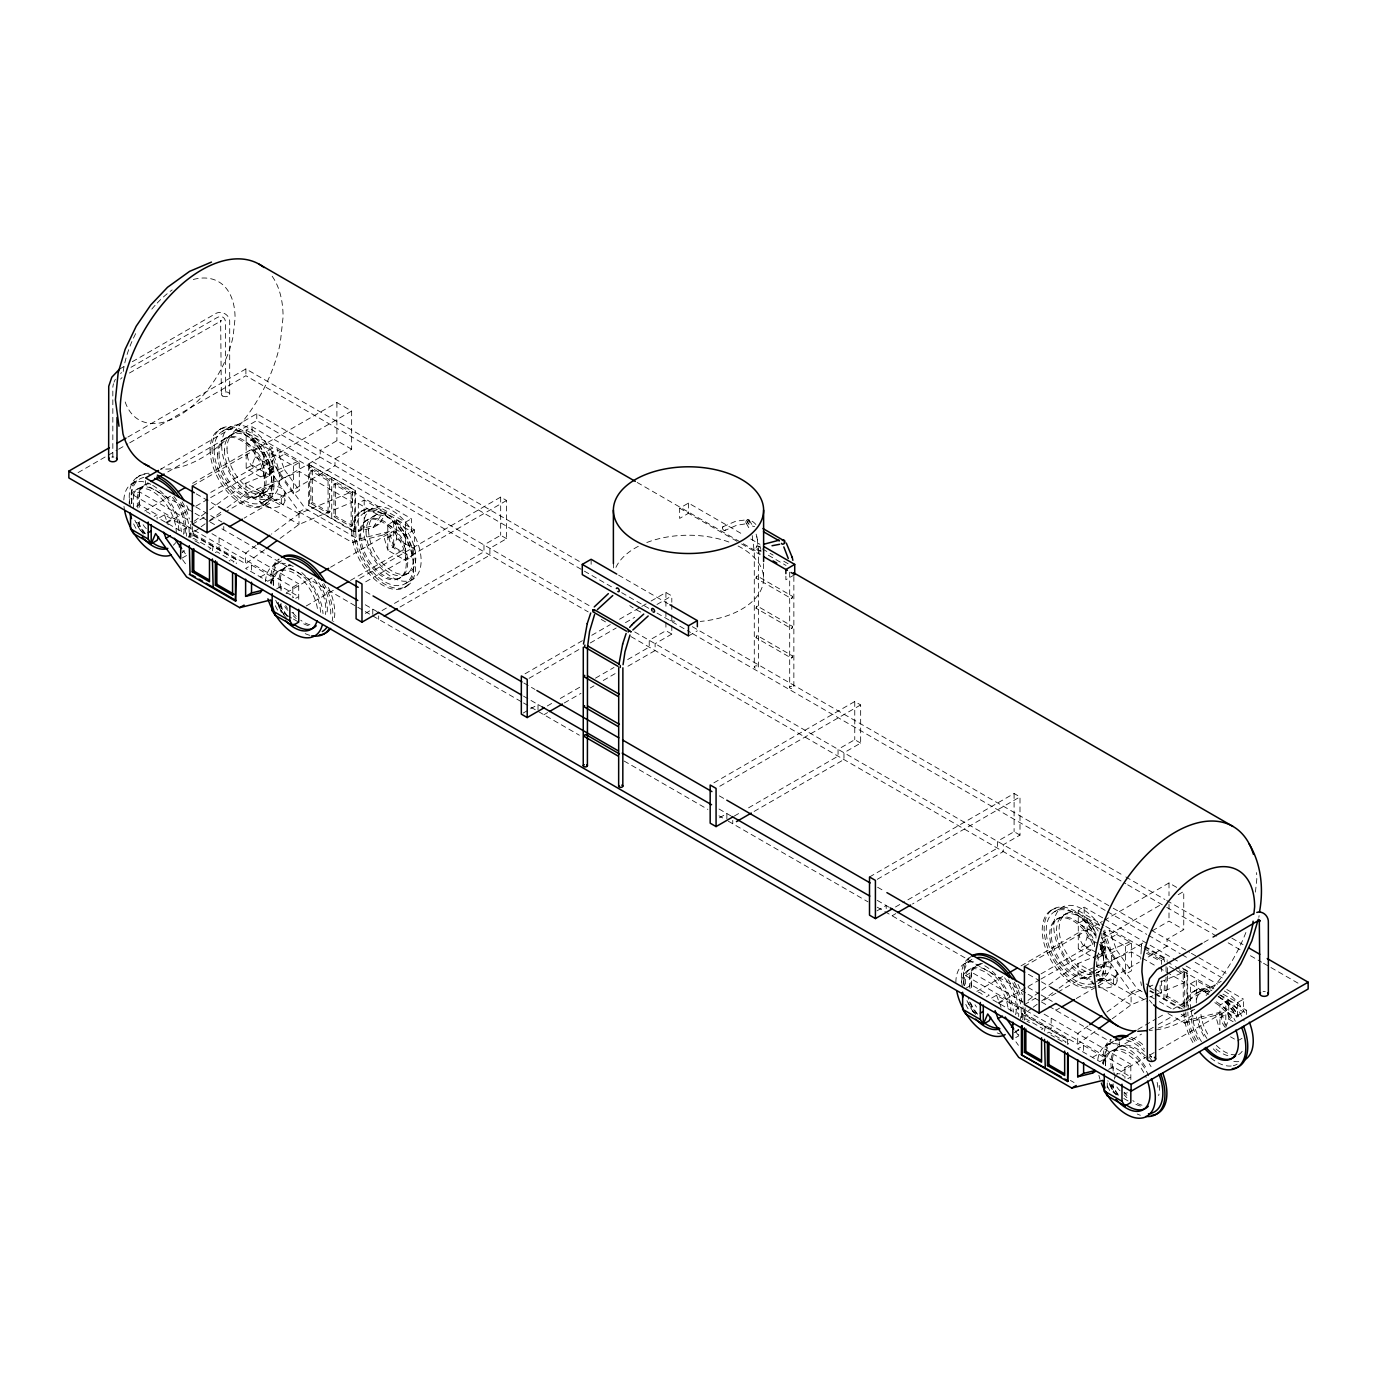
<?xml version="1.0" encoding="UTF-8"?>
<svg xmlns="http://www.w3.org/2000/svg" width="1377" height="1377" viewBox="0 0 1377 1377"><rect width="100%" height="100%" fill="white"/><g stroke="black" fill="none" stroke-linecap="round" stroke-linejoin="round"><path stroke-width="0.75" stroke-dasharray="5 3.75" d="M1255.428 892.124L1256.805 879.146A115.169 66.492 -60 0 0 1256.599 872.588M1258.836 917.34L1259.112 915.653M246.173 468.49L252.077 465.082L255.02 456.992L255.02 437.817L246.173 442.929L263.868 453.153L272.732 448.041L272.732 467.216L269.772 475.306L263.868 478.714L246.173 468.49L246.173 430.158L252.077 426.75L411.413 518.75L411.413 531.522L393.702 521.298L393.702 546.858L411.413 557.083L414.357 548.975L414.357 529.818L396.662 519.594L387.798 524.706L387.798 550.266L405.509 560.491L411.413 557.083M393.702 546.858L389.278 531.522L383.374 534.93L387.798 550.266L393.702 546.858L396.662 538.768L396.662 519.594M1102.702 917.857L1084.181 907.168L1078.277 910.576L1078.277 948.891L1084.181 945.5L1087.124 937.393L1087.124 918.235L1078.277 923.347L1095.972 933.572L1095.972 939.957M1097.452 958.272L1101.875 955.707L1104.836 947.617L1104.836 928.459M1225.805 1027.259L1228.766 1019.169L1228.766 1000.012L1219.902 1005.124L1219.902 1030.667L1215.478 1015.331L1221.382 1011.923L1225.255 1025.349M389.278 531.522L358.295 539.182L305.178 508.526L274.195 465.082L268.308 468.49L263.868 478.714L263.868 453.153M252.077 465.082L269.772 475.306L274.195 465.082M1096.712 957.411L1100.395 948.891L1106.299 945.5L1137.282 988.927L1142.772 992.111M1098.33 953.676L1101.875 955.707L1106.299 945.5M270.494 582.764L273.644 577.841L251.526 565.069L245.622 568.46L267.74 581.249L273.644 577.841M373.047 527.666L380.431 516.186L386.335 512.778L364.199 500.006L358.295 503.414L358.295 531.333L373.047 527.666L378.95 524.258L386.335 512.778M1102.581 1063.164L1105.748 1058.242L1083.613 1045.47L1077.709 1048.878L1099.844 1061.65L1105.748 1058.242M120.539 379.123L122.002 377.573M194.226 521.194L207.996 511.056M209.734 509.783L245.898 483.12L299.291 460.83L299.291 490.436L293.387 493.844L278.636 473.154L271.252 453.153L277.156 449.745L299.291 462.534L293.387 465.925L271.252 453.153M264.556 549.819L245.622 563.778L192.505 533.123L199.39 528.045M201.111 526.771L207.996 521.694M209.734 520.42L225.226 509.008M226.947 507.734L245.898 493.775L299.291 471.468L352.392 502.14L352.392 491.486L298.998 513.793L271.458 534.104M255.95 545.516L245.622 553.141L245.622 563.778M280.065 538.407L298.998 524.448L352.392 502.14M1028.051 1000.339L1040.1 991.457M1041.821 990.183L1078.002 963.539L1131.378 941.231L1131.378 970.854L1125.491 974.262L1110.723 953.572L1103.356 933.572L1109.26 930.163L1131.378 942.935L1125.491 946.343L1103.356 933.572M1094.939 1031.493L1077.709 1044.196L1024.608 1013.524L1031.493 1008.446M1033.215 1007.189L1040.1 1002.112M1041.821 1000.838L1057.329 989.409M1059.051 988.152L1078.002 974.193L1131.378 951.886L1140.535 957.17M1088.054 1025.934L1077.709 1033.542L1077.709 1044.196M1106.988 1011.975L1131.102 994.211L1140.999 990.08M1112.168 1018.808L1131.102 1004.849L1152.859 995.76M1192.878 1015.09C1180.055 1023.61 1164.976 1030.065 1149.365 1030.357M119.524 369.105L125.014 365.938M132.33 361.703L214.657 314.18C221.129 309.446 230.561 314.903 229.701 322.855L229.701 394.304M130.987 367.298L216.671 317.829A12.513 7.229 -60 0 1 225.535 322.941L225.535 394.304M129.404 373.029L221.301 320.789C218.702 320.48 222.351 321.529 220.647 320.411L221.353 394.304M127.872 437.06L245.898 368.916L580.75 562.246M78.076 472.621L116.804 450.262M118.646 449.195L127.872 443.859M129.713 442.809L245.898 375.732L614.245 588.392M138.32 476.442L140.265 475.323M219.184 429.744L221.129 428.626M132.226 483.344L139.8 478.989M222.592 431.173L230.166 426.818M160.403 469.385L256.776 413.737L590.044 606.138M135.996 489.868L138.578 488.37M144.051 485.272L145.514 484.429M224.451 438.85L225.931 438.006M231.336 434.822L233.918 433.325M167.805 471.915L256.776 420.553L588.186 611.887M133.483 507.993L133.483 495.221L139.387 491.813L192.505 522.468M136.443 506.288L139.387 504.584L157.098 514.809L157.098 519.06M144.74 510.97L170.507 496.099M192.608 483.344L249.667 450.399M192.315 486.012L336.9 402.532L351.651 411.052L351.651 449.246L334.972 458.885L334.972 465.701L244.142 518.131M154.138 516.513L157.098 514.809M186.601 527.58L164.465 514.809L158.562 518.217L180.697 530.988L186.601 527.58L186.601 536.169M210.784 492.381L351.651 411.052M165.946 522.468L171.85 519.06M263.868 465.942L272.732 460.83M278.636 457.422L284.523 454.014M166.479 523.122L188.563 510.368M195.93 506.116L208.822 498.681M210.664 497.613L260.373 468.92M278.636 473.154L284.523 469.746L277.156 449.745M192.315 524.207L205.293 516.702M351.651 449.246L336.9 440.726L320.221 450.365L320.221 457.181L225.69 511.745M209.011 521.384L223.831 512.812M189.32 537.409L190.06 532.882L236.259 559.544L236.259 563.658M308.655 464.41L355.576 490.66L354.836 532.193L308.655 505.531L308.655 464.41L355.576 490.66M257.74 496.529L259.22 495.668M264.694 492.587L267.276 491.09M310.858 470.796L312.338 469.953L329.533 479.885L329.533 512.468L328.053 513.328L310.858 503.397L310.858 470.796L328.053 480.728L329.533 479.885M263.472 501.968L271.028 497.596M184.07 551.213L182.143 552.332A43.823 25.302 60 0 0 185.998 549.13M263.007 505.634L264.935 504.516M182.177 558.046L186.601 555.499M213.16 546.204L212.419 550.748M331.737 477.75L331.737 518.854M209.476 549.182L210.939 548.339L193.761 538.407L192.281 539.268L200.87 544.225M215.38 552.59L216.843 551.747L234.038 561.678L232.558 562.522L229.133 560.542M333.957 484.136L335.437 483.275L352.615 493.207L352.615 525.807L351.152 526.651L333.957 516.736L333.957 484.136L351.152 494.068L352.615 493.207M310.858 503.397L312.338 502.536L329.533 512.468M308.655 505.531L355.576 531.763M268.308 468.49L299.291 511.934L305.178 508.526M236.259 559.544L189.32 533.295M333.957 516.736L335.437 515.876L352.615 525.807M360.826 511.521L362.753 510.402M273.868 565.121L281.424 560.749A40.862 23.598 60 0 0 273.317 584.898M364.234 512.95L371.79 508.578M260.373 576.98L266.277 573.572M373.047 511.934L378.95 508.526M277.62 571.627L280.202 570.147M285.676 567.049L287.156 566.205M366.093 520.626L367.556 519.783M372.978 516.582L375.56 515.101M358.295 531.333L364.199 527.925L378.95 524.258M299.291 511.934L352.392 542.59L358.295 539.182M276.605 588.908L281.028 586.361L298.723 596.585L295.78 598.272M133.483 495.221L292.819 587.204L298.723 583.796L298.723 600.837M246.173 430.158L405.509 522.158L411.413 518.75M286.364 592.747L312.149 577.875M330.549 567.238L391.309 532.159M387.798 537.478L396.662 532.365M414.357 529.818L405.509 534.93L387.798 524.706M306.262 605.949L333.888 590.01M350.446 580.44L401.998 550.68M359.793 578.409L500.677 497.08L506.564 500.488L506.564 538.682L489.885 548.321L489.885 555.138L399.055 607.567M365.697 581.817L506.564 500.488M399.382 578.288L400.862 577.445M406.318 574.347L408.9 572.866M405.096 583.745L412.67 579.373M404.649 587.411L406.576 586.292M365.353 613.402L372.771 609.116L372.771 615.932M506.564 538.682L500.677 535.274L483.981 544.913L483.981 551.729L389.45 606.293M382.049 610.579L387.608 607.36M688.5 503.07L688.5 513.294L679.653 518.406L679.653 508.182L688.5 503.07L743.442 534.792M525.033 673.818L582.488 640.632M591.766 635.296L610.304 624.59M619.564 619.237L639.961 607.464M641.82 606.396L649.221 602.11M651.08 601.043L665.917 592.489L671.804 595.897L671.804 602.248M529.078 678.293L580.974 648.326M590.251 642.973L616.207 627.998M625.468 622.645L634.745 617.292M656.984 604.451L671.804 595.897M523.174 713.079L528.734 709.861M530.593 708.794L538.011 704.508L538.011 711.324M671.804 625.588L671.804 634.074L665.917 630.683L649.221 640.305L649.221 647.121L626.983 659.962M547.289 705.971L552.848 702.769M560.25 698.483L580.646 686.71M595.466 678.155L614.004 667.449M671.804 634.074L655.125 643.713L655.125 650.529L625.468 667.656M543.915 714.732L547.616 712.597M564.295 702.958L580.991 693.337M590.251 687.984L593.952 685.849M603.229 680.496L616.19 673.009M688.5 635.95L697.347 630.838M794.718 574.622L785.871 579.734L785.871 575.638M713.871 782.842L854.756 701.513L860.659 704.921L860.659 743.115L843.963 752.754L843.963 759.553L753.15 812M719.775 786.25L860.659 704.921M719.448 817.818L726.867 813.549L726.867 820.365M860.659 743.115L854.756 739.707L838.059 749.346L838.059 756.162L747.246 808.592M734.268 816.079L739.828 812.86M869.507 876.977L1014.092 793.496L1019.996 796.904L1019.996 835.099L1003.299 844.738L1003.299 851.554L912.486 903.983M877.269 879.318L1019.996 796.904M876.925 910.886L886.203 905.532L886.203 908.94M1019.996 835.099L1014.092 831.691L997.396 841.33L997.396 848.146L902.882 902.727M895.463 906.995L901.023 903.794M892.107 915.757L895.807 913.622M1095.111 986.052A43.823 25.302 60 0 1 1051.288 960.75A43.823 25.302 60 0 1 1051.288 910.163L1053.233 909.044M964.33 963.762L971.904 959.39A40.862 23.598 60 0 0 964.072 985.416M1054.696 911.591L1062.269 907.219M968.1 970.269L970.682 968.771M976.138 965.69L977.618 964.829M1056.555 919.268L1058.035 918.407M1063.44 915.223L1066.022 913.726M965.587 984.142L965.587 975.622L971.491 972.214L1024.608 1002.886M965.587 988.393L971.491 984.985L989.202 995.21L986.242 996.914M976.844 991.388L1002.611 976.5M1021.028 965.879L1081.771 930.8M1024.419 966.413L1102.271 921.471M1104.13 920.404L1169.004 882.95L1180.072 889.335M1018.705 1007.998L996.569 995.21L990.665 998.618L1012.801 1011.407L1018.705 1007.998L1018.705 1016.587M1041.029 973.866L1094.784 942.832M1102.202 938.546L1161.517 904.31M1178.196 894.671L1183.755 891.453L1183.755 929.647L1167.076 939.286L1167.076 946.102L1146.68 957.876M998.05 1002.886L1003.953 999.478M1101.875 942.935L1104.836 941.231M1110.723 937.823L1116.627 934.415M998.583 1003.523L1026.192 987.584M1028.034 986.517L1039.084 980.149M1040.926 979.081L1092.477 949.321A10.689 6.179 60 0 1 1080.016 938.942A10.689 6.179 60 0 1 1087.778 931.747A10.689 6.179 60 0 1 1093.665 948.202M1110.723 953.572L1116.627 950.164L1109.26 930.163M1024.419 1004.608L1035.538 998.187M1152.308 930.766L1169.004 921.127L1183.755 929.647M1055.935 993.23L1041.115 1001.785L1119.312 1046.933L1141.55 1034.093M1057.794 992.163L1091.152 972.902M1093.011 971.835L1144.907 941.868M1021.424 1017.827L1022.164 1013.283L1068.345 1039.945L1068.345 1044.059M1099.38 971.508L1096.798 972.988A33.358 19.261 60 0 0 1100.533 942.281M1098.588 980.631L1103.132 978.014M1014.247 1032.733L1016.174 1031.614A43.823 25.302 60 0 0 1018.842 1029.635M1059.567 1008.171L1055.866 1010.305L1055.866 1006.897M1076.246 998.532L1096.643 986.758M1098.485 985.691L1139.261 962.162M1015.744 1037.604L1018.705 1035.9L1018.705 1029.462M1045.263 1026.622L1044.523 1031.149M1163.84 958.151L1164.581 961.834M1041.563 1029.6L1043.043 1028.739L1025.848 1018.825L1024.385 1019.668L1029.531 1022.646M1161.637 964.365L1161.637 960.285L1160.157 961.129L1146.404 953.194M1203.911 942.35L1211.226 938.133M1047.467 1033.008L1048.947 1032.148L1066.142 1042.079L1064.662 1042.94L1050.909 1034.988M1141.481 985.502L1140.741 981.818M1100.395 948.891L1131.378 992.335L1137.282 988.927M1021.424 1013.713L1068.345 1039.945M1183.377 969.442L1187.68 971.06L1187.68 1006.002M1176.371 970.492L1183.239 974.468L1184.719 973.625L1184.719 1006.208L1183.239 1007.069L1166.061 997.137L1166.061 976.775M1161.637 980.648L1161.637 992.886L1160.157 993.729L1160.157 981.508M1166.061 997.137L1167.524 996.294L1184.719 1006.208M1190.399 1009.582L1190.399 983.815L1196.303 980.407L1211.054 988.927L1205.15 992.335M1163.84 999.272L1164.581 980.338M1192.93 991.922L1194.857 990.803M1105.972 1045.539L1113.528 1041.167A40.862 23.598 60 0 0 1105.421 1065.299M1196.338 993.351L1203.894 988.996M1137.832 1029.411L1156.37 1018.722M1158.229 1017.655L1165.648 1013.369M1173.049 1009.083L1221.244 981.267M1092.477 1057.398L1098.364 1053.99M1109.724 1052.045L1112.306 1050.548M1117.78 1047.467L1119.26 1046.606A33.289 19.226 60 0 1 1147.678 1058.689M1148.952 1029.807L1156.37 1025.538M1158.229 1024.471L1173.049 1015.899M1190.399 1011.734L1196.303 1008.325M1168.006 1013.489L1184.495 1023.008L1190.399 1019.6L1221.382 1011.923M1108.692 1069.327L1113.132 1066.762L1130.827 1076.986L1127.883 1078.69M965.587 975.622L1124.923 1067.623L1130.827 1064.214L1130.827 1081.238M1222.965 994.108L1237.613 1002.559L1243.517 999.151L1243.517 1011.923L1225.805 1001.716L1225.805 1025.142M1147.936 1056.159L1116.627 1074.215A10.689 6.179 60 0 1 1120.017 1073.922M1149.778 1055.092L1157.128 1050.84M1158.969 1049.773L1223.413 1012.577A10.689 6.179 60 0 1 1235.307 1021.252M1219.902 1017.896L1228.766 1012.783M1246.46 1014.488L1246.46 1010.219L1237.613 1015.331L1219.902 1005.124M1242.037 1038.344L1237.613 1040.892L1230.522 1036.812M722.891 526.806L735.748 521.229L747.866 519.628A2.014 1.652 -63.2 0 1 749.346 520.472L749.501 521.487A2.255 1.842 -63.2 0 1 748.451 523.38L736.609 525.291L724.939 530.438M758.383 547.203L760.379 546.084M1148.9 986.775L1152.859 985.123M1160.777 981.818L1184.495 971.904L1184.495 982.541L1154.838 994.934M747.866 519.628L746.954 520.007A2.255 1.842 -63.2 0 0 745.904 521.9L746.041 522.916A2.014 1.652 -63.2 0 0 747.522 523.776M352.392 542.59L383.374 534.93M1184.495 1023.008L1215.478 1015.331M757.04 635.468L755.973 637.706L791.379 658.137L792.636 657.414L792.636 655.968L757.212 635.537L756.145 637.758M755.887 524.465C747.625 515.205 742.478 524.103 754.63 526.634M747.556 522.537L748.795 520.368M760.741 547.943C754.734 541.901 753.529 551.144 761.257 551.127M755.956 548.063L757.195 545.894M757.195 575.947L755.956 578.116L791.362 598.565L792.601 597.842L792.601 596.396L757.195 575.947L755.956 578.116M792.601 596.396L791.362 598.565M757.195 606L755.956 608.169L791.362 628.601L792.601 627.878L792.601 626.449L757.195 606L755.956 608.169M792.601 626.449L791.362 628.601M792.636 655.968L791.379 658.137M750.775 539.027L759.932 544.311M762.514 548.958L773.134 555.103M783.754 561.231L789.073 564.295M768.349 555.224L786.043 565.448M637.172 482.449L741.428 542.641M743.287 543.726L760.052 553.399M679.653 508.182L740.086 543.072M741.618 543.949L760.224 554.707M618.6 575.156L668.052 603.694M692.373 626.69L1123.976 875.858M1125.835 876.942L1164.908 899.491M1166.767 900.575L1218.852 930.645M1231.881 938.167L1243.035 944.605M621.681 592.678L649.583 608.789M657.036 613.092L690.514 632.422M692.373 633.506L1125.835 883.759M1127.694 884.826L1164.908 906.307M1166.767 907.391L1216.993 936.377M1228.164 942.832L1241.176 950.354M1250.471 955.724L1261.642 962.162M1263.501 963.229L1269.078 966.465M1270.937 967.532L1298.855 983.643M634.728 631.94L1111.359 907.116M1113.218 908.2L1189.556 952.264M1191.415 953.349L1226.787 973.763M601.215 619.409L606.792 622.628M630.993 636.604L1105.765 910.713M1107.624 911.781L1146.731 934.363M1148.59 935.431L1180.244 953.71M1182.103 954.777L1187.68 958.013M1195.133 962.299L1223.069 978.427M1104.561 918.924L1171.259 957.428M1173.101 958.512L1178.66 961.714M1186.079 966L1217.578 984.176M1226.838 989.529L1243.517 999.151M1145.044 946.447L1164.581 957.738M1182.344 967.979L1187.68 971.06M1144.304 946.877L1167.386 960.199M1078.277 910.576L1103.906 925.378M1105.748 926.428L1142.376 947.583M1144.201 948.633L1173.514 965.552M1175.338 966.602L1213.808 988.806M1147.867 952.35L1161.637 960.285M1179.573 970.647L1184.719 973.625M255.02 437.817L272.732 448.041M1087.124 918.235L1103.063 927.427M1228.766 1000.012L1246.46 1010.219M1169.486 966.534L1174.65 969.511M358.295 503.414L380.431 516.186M1190.399 983.815L1208.834 994.469M1142.376 958.22L1157.024 966.688M1158.849 967.738L1184.495 982.541M255.02 456.992L272.732 467.216M396.662 538.768L414.357 548.975M1087.124 937.393L1097.744 943.538M1099.517 944.553L1104.836 947.617M1228.766 1019.169L1234.067 1022.233M1084.181 945.5L1096.574 952.643M1146.163 983.953L1153.031 987.911M1154.752 988.91L1161.637 992.886M1149.847 987.774L1156.714 991.75M1078.277 948.891L1095.972 959.115M1150.363 990.631L1153.926 992.679M1155.699 993.712L1182.344 1009.1M1149.623 991.061L1153.186 993.11M1154.959 994.142L1179.831 1008.498M1150.105 996.328L1157.437 1000.563M1159.262 1001.63L1172.085 1009.031M1181.242 1014.315L1190.399 1019.6M1131.378 992.335L1147.867 1001.854M1093.923 972.73L1078.002 963.539L1078.002 974.193L1096.316 984.762M1095.696 973.763L1131.102 994.211L1131.102 1004.849L1098.14 985.812M196.171 493.827L216.654 505.652M365.611 591.645L371.188 594.864M523.862 683.009L535.033 689.464M719.345 795.889L724.939 799.108M877.614 887.253L885.05 891.556M1028.412 974.314L1039.583 980.768M1041.442 981.835L1050.754 987.223M195.844 506.96L208.874 514.482M210.733 515.566L221.921 522.021M365.266 604.778L378.675 612.524M523.518 696.142L529.112 699.378M530.971 700.445L543.915 707.916M719.018 809.005L732.753 816.957M877.269 900.386L890.626 908.097M1028.068 987.447L1039.239 993.901M1041.115 994.969L1052.286 1001.423M214.537 524.568L145.566 484.756L145.566 477.939M221.904 528.82L355.954 606.224M357.813 607.291L363.408 610.51M365.266 611.595L521.659 701.891M523.518 702.958L529.112 706.177M530.971 707.262L579.373 735.215M624.056 760.999L707.847 809.383M719.018 815.821L722.736 817.972M728.33 821.208L867.958 901.815M877.269 907.202L1026.209 993.196M1028.068 994.263L1039.239 1000.718M211.972 533.708L298.723 583.796M1044.076 1014.126L1130.827 1064.214M141.16 531.161L144.705 533.209M278.257 602.334L281.028 611.904L291.649 618.049M293.421 619.065L298.723 622.129M976.809 1013.61L971.491 1010.546L971.491 1004.16M1116.661 1094.371L1113.132 1092.322L1113.132 1083.802M1123.752 1098.45L1130.827 1102.547M1070.394 1080.429L1074.06 1082.546M749.105 520.076L753.339 526.875M746.3 523.312L750.534 530.782M1116.627 950.164L1131.378 970.854M1015.021 1030.736L1018.705 1035.9M1015.933 1041.821L1018.412 1045.298M284.523 469.746L299.291 490.436M182.917 550.318L185.379 553.778M182.59 559.682L186.308 564.897M996.569 995.21L1000.993 1007.224M164.465 514.809L168.166 524.809M1110.912 1084.646L1112.582 1090.395M756.128 534.138L756.885 537.15M752.186 535.515L754.286 551.747L754.286 667.036M757.384 539.526L758.452 551.729L758.452 667.036A2.083 1.205 0 0 1 755.319 668.086A2.083 1.205 0 0 1 755.319 665.986A2.083 1.205 0 0 1 758.452 667.036M756.816 536.789L757.453 539.887M1237.613 1002.559L1237.613 1019.6M1196.303 980.407L1196.303 1006.174M1186.94 971.491L1186.94 1006.432M1183.239 974.468L1183.239 1007.069M1169.004 882.95L1169.004 895.67M1169.004 904.155L1169.004 921.127M1167.524 967.773L1167.524 973.883M1167.524 975.914L1167.524 996.294M1166.061 966.585L1166.061 974.727M1161.637 966.396L1161.637 972.506M1141.481 948.512L1141.481 944.398L1140.741 959.218M1125.491 946.343L1125.491 974.262M1124.923 1067.623L1124.923 1078.26M1119.312 1041.821L1119.312 1046.933M1098.295 967.429A12.513 7.229 0 0 1 1117.074 973.677L1117.074 980.872M1113.408 978.789L1113.408 985.984L1095.696 975.759A12.513 7.229 0 0 1 1112.599 975.329A12.513 7.229 0 0 1 1114.802 985.02A12.513 7.229 0 0 1 1098.295 987.12M1113.132 1066.762L1113.132 1071.031M1107.228 1082.942L1107.228 1089.345M1101.875 955.707L1101.875 930.163L1084.181 919.939L1084.181 907.168M1083.613 1045.47L1083.613 1054.059M1067.623 1040.375L1067.623 1044.489M1051.167 1018.205L1051.167 1028.86M1024.608 1009.272L1024.608 1013.524M1022.164 1013.283L1022.164 1017.396M1014.092 793.496L1014.092 831.691M971.491 972.214L971.491 989.254M854.756 701.513L854.756 739.707M793.858 576.447L793.858 687.484A2.083 1.205 0 0 1 790.725 688.517A2.083 1.205 0 0 1 790.725 686.434A2.083 1.205 0 0 1 793.858 687.484M789.692 572.195L789.692 687.484M763.615 563.623L763.615 578.581M732.753 820.365L732.753 823.773M671.804 604.383L671.804 612.868M671.804 614.985L671.804 623.471M665.917 592.489L665.917 609.46M665.917 611.577L665.917 620.063M665.917 622.18L665.917 630.683M613.385 563.623L613.385 567.892M591.129 559.286L591.129 565.413M500.677 497.08L500.677 535.274M405.509 522.158L405.509 560.491M378.675 615.932L378.675 619.34M364.199 500.006L364.199 527.925M354.836 491.073L354.836 532.193M351.152 494.068L351.152 526.651M336.9 402.532L336.9 440.726M335.437 483.275L335.437 515.876M328.053 480.728L328.053 513.328M312.338 469.953L312.338 502.536M309.377 463.98L309.377 505.101M293.387 465.925L293.387 493.844M292.819 587.204L292.819 597.859M284.97 493.276A12.513 7.229 0 0 1 266.191 499.524A12.513 7.229 0 0 1 266.191 487.01A12.513 7.229 0 0 1 284.97 493.276L284.97 500.453A12.513 7.229 0 0 1 266.191 506.719A12.513 7.229 0 0 1 266.191 494.205A12.513 7.229 0 0 1 284.97 500.453M281.304 498.388L281.304 505.566L263.592 495.341L263.592 488.164M281.028 586.361L281.028 590.613M281.028 603.384L281.028 611.904M269.772 475.306L269.772 449.745L252.077 439.521L252.077 426.75M259.926 493.276L259.926 500.453M256.776 413.737L256.776 420.553M251.526 565.069L251.526 573.641M245.898 368.916L245.898 375.732M223.762 526.496L223.762 529.904M219.063 537.805L219.063 548.459M192.505 526.737L192.505 533.123M190.06 532.882L190.06 536.996M139.387 491.813L139.387 504.584M139.387 521.625L139.387 530.145M112.828 457.267L112.828 388.004A12.513 7.229 -60 0 1 113.499 383.701M114.016 382.204A12.513 7.229 -60 0 1 115.41 379.277M120.522 373.425A12.513 7.229 -60 0 1 121.675 372.668M111.744 457.044A4.165 2.41 0 0 1 113.895 457.044M1263.105 991.629A4.165 2.41 0 0 1 1265.256 991.629M1149.382 1056.934A4.165 2.41 0 0 1 1151.465 1056.624M760.827 550.284A2.083 1.222 61 0 1 758.538 549.939A2.083 1.222 61 0 1 758.589 547.117A2.083 1.222 61 0 1 760.844 549.389M738.038 545.981A75.115 43.358 0 0 1 760.655 590.63A75.115 43.358 0 0 1 700.256 621.423M674.799 621.216A75.115 43.358 0 0 1 669.067 620.476M640.839 612.094A75.115 43.358 0 0 1 629.771 605.622M615.949 567.358A75.115 43.358 0 0 1 638.962 545.981M646.794 542.521A75.115 43.358 0 0 1 730.206 542.521M272.164 276.243A115.169 66.492 -60 0 1 283.077 316.968L280.288 342.907A115.169 66.492 -60 0 1 160.92 468.937M1245.892 932.47A115.169 66.492 -60 0 1 1205.116 996.535M1185.184 1013.851A115.169 66.492 -60 0 1 1158.04 1028.068M193.296 279.479A79.694 46.009 -60 0 1 235.071 318.225L233.143 336.177A79.694 46.009 -60 0 1 178.717 415.837A79.694 46.009 -60 0 1 124.291 399.02M123.224 371.48A79.694 46.009 -60 0 1 136.857 331.375M151.814 309.119A79.694 46.009 -60 0 1 155.79 304.558M157.15 303.095A79.694 46.009 -60 0 1 172.177 289.91M1152.119 1003.368A79.694 46.009 -60 0 1 1149.485 1000.115M976.568 1007.086A10.689 6.179 60 0 1 975.002 1004.797M978.393 992.146A10.689 6.179 60 0 1 982.3 994.401M1127.333 1092.736A10.689 6.179 60 0 1 1123.942 1093.045M1120.017 1090.791A10.689 6.179 60 0 1 1116.627 1086.573M1114.423 1079.12A10.689 6.179 60 0 1 1114.681 1077.003M1121.98 1074.748A10.689 6.179 60 0 1 1123.942 1076.177M1224.979 1027.208A10.689 6.179 60 0 1 1223.413 1012.577M1093.717 984.486A12.513 7.229 0 0 1 1092.03 980.872M1117.074 973.677A12.513 7.229 0 0 1 1098.295 979.942M971.525 987.584A33.289 19.226 60 0 1 982.489 963.332M1008.102 979.667A33.289 19.226 60 0 1 1017.001 1013.833M970.045 988.428A33.289 19.226 60 0 1 981.026 964.193M1004.556 977.773A33.289 19.226 60 0 1 1015.538 1014.694M968.1 1008.79A33.358 19.261 60 0 1 965.69 1004.143M961.387 982.094A33.358 19.261 60 0 1 984.762 971.921A33.358 19.261 60 0 1 1008.153 1009.1M975.553 1014.436A33.358 19.261 60 0 1 966.929 999.495M963.814 982.3A33.358 19.261 60 0 1 988.118 970.888A33.358 19.261 60 0 1 1010.942 1011.286M955.862 982.472A40.862 23.598 60 0 1 977.291 962.609M984.762 965.776A40.862 23.598 60 0 1 990.786 969.993M992.249 971.233A40.862 23.598 60 0 1 1013.506 1012.267M976.603 1013.696A40.862 23.598 60 0 1 968.943 1000.907M1012.766 982.989A40.862 23.598 60 0 1 1020.254 1019.548M977.636 1014.247A43.823 25.302 60 0 1 968.134 997.791M964.348 985.657A43.823 25.302 60 0 1 972.351 955.724M1017.999 984.366A43.823 25.302 60 0 1 1022.336 994.762M1025.073 1007.723A43.823 25.302 60 0 1 1024.195 1020.202M1000.356 1033.972A43.823 25.302 60 0 1 997.189 1032.922M973.47 1012.284A43.823 25.302 60 0 1 966.947 1000.649M962.403 986.775A43.823 25.302 60 0 1 970.424 956.843M1014.247 982.145A43.823 25.302 60 0 1 1022.25 1002.8M1022.939 1006.862A43.823 25.302 60 0 1 1022.629 1019.737M1018.102 1029.531A43.823 25.302 60 0 1 1015.624 1031.838M1091.909 974.503A33.358 19.261 60 0 1 1060.789 948.581A33.358 19.261 60 0 1 1064.955 914.5A33.358 19.261 60 0 1 1096.798 934.484M1090.171 979.167A40.862 23.598 60 0 1 1054.283 920.129A40.862 23.598 60 0 1 1099.672 925.43M1103.132 930.818A40.862 23.598 60 0 1 1097.142 979.856M1094.491 973.005A33.358 19.261 60 0 1 1063.612 947.6A33.358 19.261 60 0 1 1066.917 913.261A33.358 19.261 60 0 1 1098.485 931.506M1101.772 937.634A33.358 19.261 60 0 1 1096.212 972.73M1100.171 944.742A40.862 23.598 60 0 1 1077.657 981.681A40.862 23.598 60 0 1 1047.983 919.888A40.862 23.598 60 0 1 1095.576 935.19M1094.422 943.847A33.289 19.226 60 0 0 1060.514 917.357A33.289 19.226 60 0 0 1056.899 954.829A33.289 19.226 60 0 0 1091.324 976.086L1089.844 976.93A33.289 19.226 60 0 1 1055.161 955.156A33.289 19.226 60 0 1 1059.705 918.029A33.289 19.226 60 0 1 1093.579 946.274M1097.762 955.259A33.289 19.226 60 0 1 1097.417 967.411M1096.746 961.697A33.289 19.226 60 0 1 1095.937 968.272M1090.636 986.913A43.823 25.302 60 0 1 1050.014 953.418A43.823 25.302 60 0 1 1054.541 908.355A43.823 25.302 60 0 1 1096.075 932.694M1101.961 944.588A43.823 25.302 60 0 1 1098.416 984.021M1051.288 910.163A43.823 25.302 60 0 1 1095.111 935.448M1100.034 945.706A43.823 25.302 60 0 1 1097.779 984.073M1140.414 1115.284A43.823 25.302 60 0 1 1137.195 1114.01M1112.065 1089.207A43.823 25.302 60 0 1 1107.831 1080.687M1103.373 1064.49A43.823 25.302 60 0 1 1110.671 1039.515M1129.123 1038.43A43.823 25.302 60 0 1 1144.562 1049.05M1149.451 1054.524A43.823 25.302 60 0 1 1151.723 1057.502M1118.227 1095.472A40.862 23.598 60 0 1 1111.514 1084.594M1126.489 1040.014A40.862 23.598 60 0 1 1144.321 1051.374M1149.692 1057.656A40.862 23.598 60 0 1 1154.408 1064.765M1109.724 1090.55A33.358 19.261 60 0 1 1106.626 1084.336M1103.029 1063.87A33.358 19.261 60 0 1 1121.205 1051.357A33.358 19.261 60 0 1 1146.18 1077.52M1116.145 1094.87A33.358 19.261 60 0 1 1109.208 1082.838M1105.404 1065.815A33.358 19.261 60 0 1 1122.289 1049.463A33.358 19.261 60 0 1 1148.762 1076.039M1099.999 1079.258A40.862 23.598 60 0 1 1098.915 1075.351M1097.744 1060.032A40.862 23.598 60 0 1 1117.108 1043.955A40.862 23.598 60 0 1 1146.834 1069.12M1140.517 1106.075A33.289 19.226 60 0 1 1134.424 1103.476M1126.868 1097.676A33.289 19.226 60 0 1 1124.011 1094.663M1111.342 1068.277A33.289 19.226 60 0 1 1120.103 1046.451A33.289 19.226 60 0 1 1144.838 1057.932M1149.244 1063.733A33.289 19.226 60 0 1 1151.069 1066.676M1157.162 1082.391A33.289 19.226 60 0 1 1157.971 1089.878M1141.998 1105.215A33.289 19.226 60 0 1 1132.823 1100.619M1126.885 1095.352A33.289 19.226 60 0 1 1124.131 1092.185M1115.508 1077.262A33.289 19.226 60 0 1 1119.26 1046.606M1159.245 1085.369A33.289 19.226 60 0 1 1158.642 1095.61M1118.141 1094.491A43.823 25.302 60 0 1 1112.168 1084.749M1105.593 1065.402A43.823 25.302 60 0 1 1111.325 1039.48M1131.051 1037.311A43.823 25.302 60 0 1 1143.926 1045.522M1194.857 1041.408A43.823 25.302 60 0 1 1185.786 1010.873M1185.958 1007.224A43.823 25.302 60 0 1 1211.915 990.614M1220.005 995.037A43.823 25.302 60 0 1 1238.68 1016.106M1231.227 1066.005A40.862 23.598 60 0 1 1209.299 1056.675M1196.338 1040.547A40.862 23.598 60 0 1 1187.869 1012.061M1187.938 1009.926A40.862 23.598 60 0 1 1209.299 992.197M1218.266 996.294A40.862 23.598 60 0 1 1237.2 1016.949M1237.2 1064.146A40.862 23.598 60 0 1 1233.344 1065.66M1192.93 1042.527A43.823 25.302 60 0 1 1183.859 1011.992M1184.013 1008.343A43.823 25.302 60 0 1 1209.987 991.733M1218.06 996.156A43.823 25.302 60 0 1 1236.735 1017.224M1198.179 1039.48A33.289 19.226 60 0 1 1192.086 1009.702M1214.841 1002.68A33.289 19.226 60 0 1 1231.486 1020.254M1238.784 1061.633A40.862 23.598 60 0 1 1233.62 1061.357M1216.855 1052.303A40.862 23.598 60 0 1 1212.569 1048.086M1203.894 1036.192A40.862 23.598 60 0 1 1196.424 1016.914M1196.424 999.633A40.862 23.598 60 0 1 1215.048 987.429M1224.325 991.01A40.862 23.598 60 0 1 1244.774 1012.594M1236.116 1054.782A33.358 19.261 60 0 1 1215.306 1044.334M1207.663 1034.024A33.358 19.261 60 0 1 1200.951 1014.436M1219.729 995.02A33.358 19.261 60 0 1 1244.119 1020.977M1227.854 1055.711A33.358 19.261 60 0 1 1215.65 1048.654M1206.906 1038.465A33.358 19.261 60 0 1 1198.214 1014.057M1218.679 997.103A33.358 19.261 60 0 1 1238.422 1016.243M1242.174 1051.288A33.358 19.261 60 0 1 1238.422 1054.765M1201.484 1041.58A33.289 19.226 60 0 1 1192.775 1015.434M1216.304 1001.836A33.289 19.226 60 0 1 1232.949 1019.41M146.289 528.596A10.689 6.179 60 0 1 142.898 524.379M146.289 511.745A10.689 6.179 60 0 1 150.196 514M293.662 612.817A10.689 6.179 60 0 1 291.838 612.627M287.913 610.372A10.689 6.179 60 0 1 284.523 606.155M286.089 593.332A10.689 6.179 60 0 1 293.662 597.687M135.996 528.372A33.358 19.261 60 0 1 132.244 520.575M129.128 503.38A33.358 19.261 60 0 1 153.432 491.968A33.358 19.261 60 0 1 176.256 532.365M143.466 534.035A33.358 19.261 60 0 1 134.826 519.077M131.658 503.638A33.358 19.261 60 0 1 155.257 490.023A33.358 19.261 60 0 1 178.838 530.868M175.671 542.658A33.358 19.261 60 0 1 173.313 545.189M139.421 507.166A33.289 19.226 60 0 1 148.664 483.189M173.932 496.512A33.289 19.226 60 0 1 184.914 533.433M137.958 508.027A33.289 19.226 60 0 1 148.923 483.775M172.469 497.372A33.289 19.226 60 0 1 183.434 534.276M124.756 511.263A40.862 23.598 60 0 1 123.93 505.634M123.827 499.92A40.862 23.598 60 0 1 150.781 484.36M152.675 485.375A40.862 23.598 60 0 1 181.403 531.849M140.316 530.283A43.823 25.302 60 0 1 134.843 520.231M130.299 506.357A43.823 25.302 60 0 1 150.282 474.755M182.143 501.727A43.823 25.302 60 0 1 189.355 518.957M190.525 524.43A43.823 25.302 60 0 1 190.835 537.65M144.499 533.295A40.862 23.598 60 0 1 137.769 522.417M131.693 503.121A40.862 23.598 60 0 1 145.773 477.13M180.662 502.588A40.862 23.598 60 0 1 188.58 537.271M145.532 533.828A43.823 25.302 60 0 1 137.58 520.85M131.865 503.207A43.823 25.302 60 0 1 150.317 473.361M186.738 505.669A43.823 25.302 60 0 1 188.993 510.867M193.141 531.143A43.823 25.302 60 0 1 192.47 538.2M309.877 635.331A43.823 25.302 60 0 1 305.092 633.592M286.364 618.187A43.823 25.302 60 0 1 275.727 600.269M271.269 584.089A43.823 25.302 60 0 1 278.584 559.114M323.767 583.504A43.823 25.302 60 0 1 332.167 621.096M287.414 616.707A40.862 23.598 60 0 1 279.411 604.193M322.304 584.347A40.862 23.598 60 0 1 330.514 617.051M287.156 615.605A43.823 25.302 60 0 1 280.065 604.331M273.489 584.984A43.823 25.302 60 0 1 279.221 559.062M328.38 587.445A43.823 25.302 60 0 1 333.733 621.578M284.041 614.452A33.358 19.261 60 0 1 276.467 600.854M273.3 585.414A33.358 19.261 60 0 1 296.881 571.799A33.358 19.261 60 0 1 320.462 612.645M309.894 624.814A33.289 19.226 60 0 1 300.72 620.218M296.244 616.414A33.289 19.226 60 0 1 292.027 611.784M281.063 588.943A33.289 19.226 60 0 1 290.306 564.966M318.621 582.471A33.289 19.226 60 0 1 326.538 615.192M277.62 610.149A33.358 19.261 60 0 1 275.228 605.501M270.925 583.469A33.358 19.261 60 0 1 294.299 573.28A33.358 19.261 60 0 1 317.691 610.459M265.468 581.696A40.862 23.598 60 0 1 286.829 563.968M288.654 564.536A40.862 23.598 60 0 1 294.299 567.152M301.787 572.608A40.862 23.598 60 0 1 323.044 613.626M308.414 625.657A33.289 19.226 60 0 1 302.32 623.075M296.227 618.617A33.289 19.226 60 0 1 293.318 615.794M287.5 608.462A33.289 19.226 60 0 1 285.676 605.501M279.238 587.859A33.289 19.226 60 0 1 290.547 565.551M314.094 579.132A33.289 19.226 60 0 1 325.42 614.521M298.998 513.793L245.898 483.12L245.898 493.775L298.998 524.448L298.998 513.793M222.575 396.008A4.165 2.41 0 0 0 229.563 394.924A4.165 2.41 0 0 0 224.451 391.963A4.165 2.41 0 0 0 222.575 396.008M722.426 527.77A2.083 1.222 61 0 0 724.612 530.541A2.083 1.222 61 0 0 724.681 527.563A2.083 1.222 61 0 0 722.426 527.77M247.464 455.288A10.689 6.179 60 0 0 258.807 469.402A10.689 6.179 60 0 0 258.807 454.272A10.689 6.179 60 0 0 247.464 455.288M389.089 537.064A10.689 6.179 60 0 0 400.432 551.161A10.689 6.179 60 0 0 400.432 536.049A10.689 6.179 60 0 0 389.089 537.064M210.113 449.797A43.823 25.302 60 0 0 256.587 507.614A43.823 25.302 60 0 0 256.587 445.649A43.823 25.302 60 0 0 210.113 449.797M212.058 448.678A43.823 25.302 60 0 0 258.532 506.495A43.823 25.302 60 0 0 258.532 444.53A43.823 25.302 60 0 0 212.058 448.678M217.549 454.1A33.289 19.226 60 0 0 252.869 498.026A33.289 19.226 60 0 0 252.869 450.95A33.289 19.226 60 0 0 217.549 454.1M227.016 448.592A33.358 19.261 60 0 0 262.387 492.605A33.358 19.261 60 0 0 262.387 445.425A33.358 19.261 60 0 0 227.016 448.592M214.141 449.883A40.862 23.598 60 0 0 257.482 503.81A40.862 23.598 60 0 0 257.482 446.01A40.862 23.598 60 0 0 214.141 449.883M221.697 445.528A40.862 23.598 60 0 0 265.038 499.455A40.862 23.598 60 0 0 265.038 441.656A40.862 23.598 60 0 0 221.697 445.528M224.434 450.09A33.358 19.261 60 0 0 259.805 494.085A33.358 19.261 60 0 0 259.805 446.923A33.358 19.261 60 0 0 224.434 450.09M219.029 453.24A33.289 19.226 60 0 0 254.349 497.183A33.289 19.226 60 0 0 254.349 450.09A33.289 19.226 60 0 0 219.029 453.24M351.755 531.574A43.823 25.302 60 0 0 398.228 589.39A43.823 25.302 60 0 0 398.228 527.425A43.823 25.302 60 0 0 351.755 531.574M353.682 530.455A43.823 25.302 60 0 0 400.156 588.272A43.823 25.302 60 0 0 400.156 526.307A43.823 25.302 60 0 0 353.682 530.455M363.321 527.288A40.862 23.598 60 0 0 406.68 581.214A40.862 23.598 60 0 0 406.68 523.415A40.862 23.598 60 0 0 363.321 527.288M355.765 531.66A40.862 23.598 60 0 0 399.123 585.586A40.862 23.598 60 0 0 399.123 527.787A40.862 23.598 60 0 0 355.765 531.66M368.64 530.369A33.358 19.261 60 0 0 404.029 574.364A33.358 19.261 60 0 0 404.029 527.202A33.358 19.261 60 0 0 368.64 530.369M366.058 531.849A33.358 19.261 60 0 0 401.447 575.861A33.358 19.261 60 0 0 401.447 528.699A33.358 19.261 60 0 0 366.058 531.849M360.671 535.016A33.289 19.226 60 0 0 395.974 578.942A33.289 19.226 60 0 0 395.974 531.866A33.289 19.226 60 0 0 360.671 535.016M359.19 535.877A33.289 19.226 60 0 0 394.51 579.803A33.289 19.226 60 0 0 394.51 532.71A33.289 19.226 60 0 0 359.19 535.877"/><path stroke-width="1.5" d="M583.297 647.259L583.246 765.715M618.721 667.707L618.652 786.147M622.886 667.811L622.817 786.147M583.487 644.04L587.273 623.506M618.91 664.471L622.679 643.937M623.075 664.712L624.986 651.751L629.977 635.038M1253.104 921.23L1252.709 924.81A79.694 46.009 -60 0 1 1209.281 996.879A79.694 46.009 -60 0 1 1153.582 1004.831M1253.862 914.053L1254.636 906.858A79.694 46.009 -60 0 0 1198.283 874.326A79.694 46.009 -60 0 0 1141.929 971.938L1143.857 987.67A79.694 46.009 -60 0 0 1147.523 996.965M1259.525 911.832C1263.707 888.853 1261.332 864.085 1249.077 843.791M587.222 623.678L590.716 613.023M622.628 644.109L626.122 633.472M1258.268 919.302L1251.865 940.818L1240.797 963.952L1226.305 985.089L1209.454 1002.869L1194.565 1013.851M594.571 614.59L589.58 631.32L587.48 647.362L587.411 765.715M130.54 513.948L130.54 528.854L133.483 533.553L151.195 543.76L155.618 533.553L186.601 576.98L239.718 607.653L270.701 599.976L275.125 615.312L292.819 625.537L298.723 622.129L298.723 609.357M158.579 536.944L157.098 540.352L151.195 543.76L148.234 539.078L130.54 528.854M962.643 992.232L962.643 1009.272L965.587 1013.954L983.298 1024.178L987.722 1013.954L1018.705 1057.398L1071.822 1088.054L1102.805 1080.394L1105.008 1088.054M990.665 1017.362L989.202 1020.77L983.298 1024.178L980.338 1019.496L962.643 1009.272M584.502 705.644L584.502 707.09L618.135 726.505M784.219 542.263L784.219 540.817L762.961 528.544M262.473 589.442L260.373 592.73L245.622 596.379L245.622 579.201M1077.709 1059.619L1077.709 1076.797L1092.477 1073.131L1094.577 1069.86M584.674 675.315L584.502 677.036L618.135 696.452M594.227 606.913L608.341 593.642M597.429 609.563L612.765 595.553M629.65 627.361L631.664 625.141M632.835 629.995L648.171 616.001M584.898 645.038L584.502 646.983L618.135 666.399M620.304 665.487L620.304 667.466M584.864 734.698L584.468 736.643L618.118 756.059M633.472 623.247L643.747 614.09M631.544 625.261L633.609 623.11M257.671 544.259L269.72 535.36M266.277 548.562L276.622 540.937M1089.775 1024.66L1101.824 1015.778M1098.381 1028.963L1110.447 1020.082M628.928 630.098L628.153 632.077M119.524 369.105L111.812 377.195L108.731 386.3L108.645 459.367M1267.219 958.564L1308.15 982.197L1308.15 989.013L1131.102 1091.221L68.85 477.939L68.85 471.123L109.42 447.697M116.804 443.446L126.013 438.11M158.544 470.452L145.566 477.939L193.968 505.893M151.126 481.537L164.104 474.049M177.874 491.847L185.241 487.596M148.234 532.692L151.195 530.988M180.697 541.729L180.697 558.907L165.946 538.218L170.369 535.653M207.066 532.727L207.066 494.532L192.315 486.012L192.315 524.207L207.066 532.727L223.762 523.088L357.813 600.475M229.322 526.685L242.3 519.198M192.281 549.457L192.281 571.851L193.761 571.007L209.218 579.941M189.32 545.636L190.06 573.985M215.38 585.191L216.843 584.347L234.038 594.262L232.558 595.122L215.38 585.191L215.38 560.749M213.16 587.325L212.419 558.976M189.32 574.416L235.519 601.078L236.259 573.934M245.622 596.379L251.526 592.971L262.577 590.234M239.718 607.653L244.142 605.088M319.516 573.624L328.707 568.305M337.572 587.893L348.605 581.507M361.979 622.163L361.979 583.968L356.092 580.56L356.092 618.755L361.979 622.163L378.675 612.524M384.235 616.121L397.213 608.634M582.282 564.398L688.5 625.726L688.5 635.95L582.282 574.622L582.282 564.398L591.129 559.286L616.776 574.089M527.219 717.555L527.219 679.36L521.332 675.952L521.332 714.147L527.219 717.555L543.915 707.916M688.5 625.726L697.347 620.614L697.347 626.742M791.069 572.505L794.718 574.622L794.718 564.398L785.871 569.51L785.871 573.589M549.475 711.53L562.453 704.043M716.074 826.579L716.074 788.401L710.171 784.993L710.171 823.188L716.074 826.579L732.753 816.957M736.471 821.621L751.291 813.067M875.411 918.579L875.411 880.385L869.507 876.977L869.507 915.171L875.411 918.579L892.107 908.94M897.666 912.555L910.627 905.05M1008.136 973.315L1017.345 967.997M980.338 1013.111L983.298 1011.407M1012.801 1022.13L1012.801 1039.308L998.05 1018.619L1002.473 1016.071M1039.17 1013.128L1039.17 974.933L1024.419 966.413L1024.419 1004.608L1039.17 1013.128L1055.866 1003.489M1061.426 1007.103L1074.404 999.599M1202.087 943.4L1156.818 969.649L1149.571 978.548L1147.299 987.584L1147.299 1059.033M1213.051 937.066L1253.311 913.829M1024.385 1027.827L1024.385 1052.269L1025.848 1051.408L1041.322 1060.342M1021.424 1026.037L1021.424 1054.816L1061.254 1076.952M1047.467 1041.15L1047.467 1065.591L1048.947 1064.748L1064.421 1073.681M1045.263 1067.726L1044.523 1039.377M1135.991 1030.495L1119.312 1040.117L1056.004 1003.575M1021.424 1054.816L1067.623 1081.496L1068.345 1054.334M1077.709 1076.797L1083.613 1073.389L1094.681 1070.652M1092.477 1073.131L1095.421 1071.426M1071.822 1088.054L1076.246 1085.506M68.85 471.123L1131.102 1084.405L1308.15 982.197M1104.268 1074.008L1104.268 1091.049L1107.228 1095.731L1124.923 1105.955L1130.827 1102.547L1130.827 1089.758M782.36 540.455L783.289 540.059A2.014 1.652 -63.2 0 1 784.752 540.92L784.907 541.918A2.255 1.842 -63.2 0 1 783.857 543.829L782.928 544.208A2.014 1.652 -63.2 0 1 781.465 543.364M211.456 262.095L189.578 271.372L167.546 287.277L150.695 305.057L136.203 326.211L125.135 349.345L118.164 372.823L115.41 399.864L118.99 426.216M764.579 544.053L779.175 540.163M772.032 545.74L779.64 544.294M1256.805 912.417C1263.019 910.49 1268.854 916.376 1268.355 922.521L1268.355 993.953M627.774 629.014L594.141 609.598L592.885 610.321L592.885 611.767L626.535 631.182M1147.248 1030.564L1137.746 1031.321M763.478 531.746L779.416 540.937M763.598 546.428L794.718 564.398M259.22 264.246L635.313 481.382M773.082 560.921L776.8 563.073M793.565 572.746L1232.949 826.424M763.598 556.652L787.403 570.388M669.876 604.761L697.347 620.614M1248.612 947.824L1259.783 954.278M587.514 645.83L619.392 664.23M587.514 675.883L619.392 694.283M587.514 705.936L619.392 724.336M144.051 463.739L194.312 492.759M218.513 506.736L358.158 587.342M373.047 595.948L522.003 681.942M536.892 690.531L618.807 737.831M622.542 739.983L711.909 791.586M726.798 800.175L870.161 882.95M886.908 892.623L1024.695 972.162M1050.754 987.223L1117.78 1025.917M378.296 612.3L521.659 695.075M542.142 706.9L618.48 750.964M622.197 753.116L711.565 804.719M732.048 816.544L869.816 896.083M890.299 907.908L1024.35 985.295M585.724 734.475L619.357 753.89M272.181 593.59L272.181 610.631L289.876 620.855L292.819 625.537M1104.268 1091.049L1121.98 1101.256L1124.923 1105.955M192.281 571.851L209.476 581.783L209.476 559.372M1024.385 1052.269L1041.563 1062.201L1041.563 1037.742M1047.467 1065.591L1064.662 1075.523L1064.662 1051.081M191.833 575.018L195.396 577.066M198.942 579.115L202.505 581.163M206.051 583.211L236.259 600.647M1064.8 1079.017L1068.345 1081.065M630.046 631.251L631.2 631.888L627.929 629.96M594.744 610.751L592.85 609.718M1005.176 1016.949L1013.782 1029.015M174.311 538.252L181.678 548.597M272.181 610.631L275.125 615.312M786.319 543.089L792.291 557.599M783.823 546.927L788.264 558.494M995.089 1010.615L998.05 1018.619M163.725 532.21L165.946 538.218M1106.11 1091.892L1107.228 1095.731M792.223 557.237L792.859 560.336M1260.007 993.953L1259.301 920.077L1259.921 921.471L1258.423 920.593L1259.955 920.456L1257.339 921.144L1159.193 978.789L1155.647 987.739L1155.647 1059.033M1131.102 1084.405L1131.102 1091.221M1121.98 1084.233L1121.98 1101.256M1083.613 1062.648L1083.613 1073.389M1067.623 1052.716L1067.623 1081.496M1048.947 1042.337L1048.947 1064.748M1025.848 1029.015L1025.848 1051.408M1022.164 1025.624L1022.164 1054.403M983.298 1005.003L983.298 1024.178M980.338 1002.456L980.338 1019.496M763.615 510.161A75.115 43.358 0 0 1 650.942 547.702A75.115 43.358 0 0 1 650.942 472.604A75.115 43.358 0 0 1 763.615 510.161L763.615 561.472M613.385 510.161L613.385 563.623M289.876 605.949L289.876 620.855M251.526 582.23L251.526 592.971M235.519 574.364L235.519 601.078M232.558 572.712L232.558 595.122M216.843 561.936L216.843 584.347M193.761 548.597L193.761 571.007M151.195 524.603L151.195 543.76M148.234 522.038L148.234 539.078M116.993 417.438L116.993 459.367M116.443 458.162A4.165 2.41 0 0 1 112.828 461.777A4.165 2.41 0 0 1 109.213 458.162M1267.787 992.748A4.165 2.41 0 0 1 1264.172 996.363A4.165 2.41 0 0 1 1260.557 992.748M1154.425 1057.329A4.165 2.41 0 0 1 1154.666 1060.583A4.165 2.41 0 0 1 1149.072 1060.996A4.165 2.41 0 0 1 1147.867 1057.829M586.809 764.855A2.083 1.205 0 0 1 586.671 766.628A2.083 1.205 0 0 1 583.624 766.404A2.083 1.205 0 0 1 584.278 764.665M652.078 610.906A2.083 1.188 59 0 1 652.337 608.427A2.083 1.188 59 0 1 654.523 610.7A2.083 1.188 59 0 1 653.128 612.008M621.784 785.114A2.083 1.205 0 0 1 622.542 786.749A2.083 1.205 0 0 1 619.702 787.196A2.083 1.205 0 0 1 618.927 785.544M616.362 588.564A2.083 1.188 59 0 1 618.015 588.306A2.083 1.188 59 0 1 619.254 590.819A2.083 1.188 59 0 1 617.825 591.508M1253.466 854.394A115.169 66.492 -60 0 0 1163.685 839.85A115.169 66.492 -60 0 0 1093.923 973.195L1096.712 995.932A115.169 66.492 -60 0 0 1134.648 1031.115M264.005 267.517A115.169 66.492 -60 0 0 173.777 291.717A115.169 66.492 -60 0 0 120.195 411L122.966 433.738A115.169 66.492 -60 0 0 149.267 466.252M999.926 1028.774A33.358 19.261 60 0 1 975.742 1019.1M962.988 997A33.358 19.261 60 0 1 961.989 993.058M999.151 1028.051A33.358 19.261 60 0 1 984.28 1022.887M1005.21 1034.557A40.862 23.598 60 0 1 964.33 1010.959M963.298 1009.1A40.862 23.598 60 0 1 956.86 991.681M1012.68 1023.903A40.862 23.598 60 0 1 1011.475 1027.345M972.351 955.724A43.823 25.302 60 0 1 1016.174 981.026M971.904 956.103A43.823 25.302 60 0 1 1012.25 978.892M977.877 957.549A40.862 23.598 60 0 1 1009.307 977.601M1160.794 1074.163A43.823 25.302 60 0 1 1145.819 1116.454M1115.112 1037.294A43.823 25.302 60 0 1 1125.938 1037.38M1115.387 1040.272A40.862 23.598 60 0 1 1119.518 1039.325M1158.986 1074.318A40.862 23.598 60 0 1 1148.418 1113.804M1147.557 1081.083A33.358 19.261 60 0 1 1143.082 1109.81A33.358 19.261 60 0 1 1115.972 1099.328M1151.43 1078.69A40.862 23.598 60 0 1 1144.597 1117.367A40.862 23.598 60 0 1 1107.056 1094.543M1105.972 1092.718A40.862 23.598 60 0 1 1101.376 1083.165M1113.993 1037.501A43.823 25.302 60 0 1 1127.883 1036.261M1162.739 1073.044A43.823 25.302 60 0 1 1151.396 1115.37M1148.315 1106.213A33.358 19.261 60 0 1 1125.904 1104.664M1243.603 1026.364A43.823 25.302 60 0 1 1232.26 1068.672M1241.658 1027.483A43.823 25.302 60 0 1 1236.735 1067.812A43.823 25.302 60 0 1 1199.35 1051.908M1235.944 1030.03A33.289 19.226 60 0 1 1231.486 1058.706A33.289 19.226 60 0 1 1204.41 1048.241M1249.352 1022.147A40.862 23.598 60 0 1 1244.774 1059.791M1235.599 1055.746A33.289 19.226 60 0 1 1205.891 1047.381M171.247 555.034A40.862 23.598 60 0 1 124.756 511.263M180.576 543.502A40.862 23.598 60 0 1 179.371 546.927M167.839 548.356A33.358 19.261 60 0 1 142.227 537.133M131.521 518.578A33.358 19.261 60 0 1 129.886 512.64M165.223 547.685A33.358 19.261 60 0 1 152.176 542.469M156.995 476.924A43.823 25.302 60 0 1 179.096 496.89M157.322 475.134A43.823 25.302 60 0 1 184.07 500.608M154.585 478.387A40.862 23.598 60 0 1 174.672 493.827M287.414 558.907A40.862 23.598 60 0 1 318.844 578.96M326.9 627.292A40.862 23.598 60 0 1 322.304 631.544M328.69 629.53A43.823 25.302 60 0 1 311.822 635.778M281.424 557.461A43.823 25.302 60 0 1 321.788 580.251M281.889 557.083A43.823 25.302 60 0 1 325.712 582.385M330.635 628.411A43.823 25.302 60 0 1 319.292 634.952M316.211 625.795A33.358 19.261 60 0 1 293.8 624.246M317.089 620.717A33.358 19.261 60 0 1 285.28 620.459M322.218 625.278A40.862 23.598 60 0 1 273.868 612.317M272.835 610.459A40.862 23.598 60 0 1 267.895 598.857"/></g></svg>
